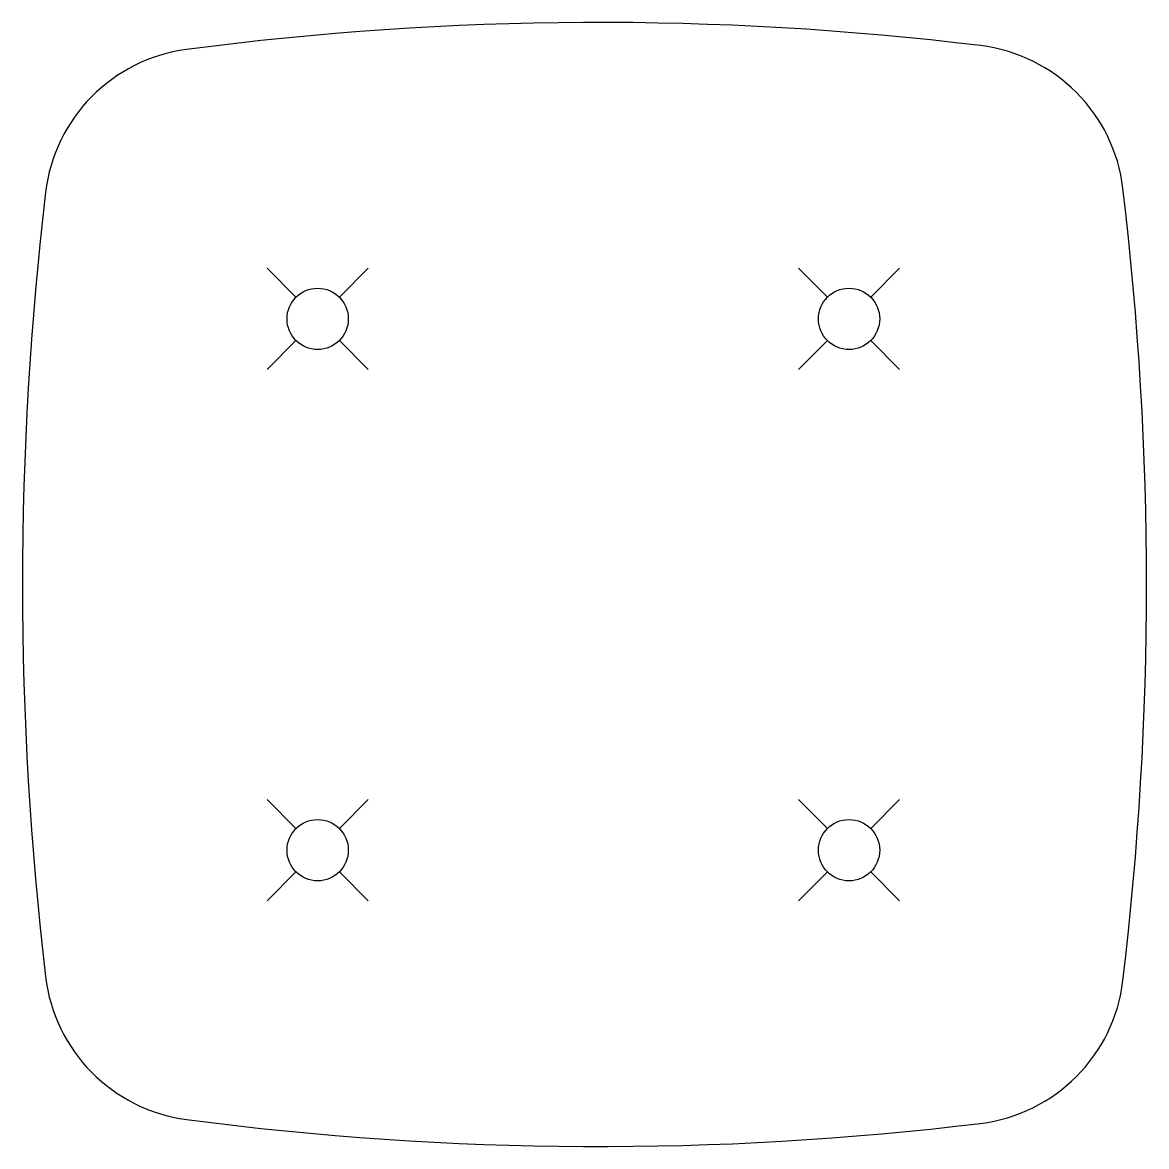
# Model space of a CAD drawing. Header units: millimetres. Extents: x -835.762 to -835.212, y 2696.787 to 2697.337.
import ezdxf

# ---------------------------------------------------------------- set-up
doc = ezdxf.new("R2010")
doc.units = ezdxf.units.MM
doc.header["$LTSCALE"] = 10
doc.layers.add('Móveis_sofás', color=2, linetype='Continuous')

msp = doc.modelspace()

# ---------------------------------------------------------------- linework, layer by layer
at = {"layer": 'Móveis_sofás', "color": 1}
for p, q in [((-835.6278, 2697.20293), (-835.64194, 2697.21707)), ((-835.60659, 2697.20293), (-835.59244, 2697.21707)), ((-835.3678, 2697.20293), (-835.38194, 2697.21707)), ((-835.34659, 2697.20293), (-835.33244, 2697.21707)), ((-835.6278, 2697.18172), (-835.64194, 2697.16758)), ((-835.60659, 2697.18172), (-835.59244, 2697.16758)), ((-835.3678, 2697.18172), (-835.38194, 2697.16758)), ((-835.34659, 2697.18172), (-835.33244, 2697.16758)), ((-835.6278, 2696.94293), (-835.64194, 2696.95707)), ((-835.60659, 2696.94293), (-835.59244, 2696.95707)), ((-835.3678, 2696.94293), (-835.38194, 2696.95707)), ((-835.34659, 2696.94293), (-835.33244, 2696.95707)), ((-835.6278, 2696.92172), (-835.64194, 2696.90758)), ((-835.60659, 2696.92172), (-835.59244, 2696.90758)), ((-835.3678, 2696.92172), (-835.38194, 2696.90758)), ((-835.34659, 2696.92172), (-835.33244, 2696.90758))]:
    msp.add_line(p, q, dxfattribs=at)
at = {"layer": 'Móveis_sofás'}
msp.add_lwpolyline([(-835.68134, 2696.80055, 0.06311), (-835.29292, 2696.79862, 0.345593), (-835.22315, 2696.86855, 0.059444), (-835.22315, 2697.25609, 0.345593), (-835.29292, 2697.32603, 0.06311), (-835.68134, 2697.3241, 0.343141), (-835.75034, 2697.25417, 0.058848), (-835.75034, 2696.87048, 0.343141)], format="xyb", close=True, dxfattribs=at)
at = {"layer": 'Móveis_sofás', "color": 1}
for centre in [(-835.61719, 2697.19232), (-835.35719, 2697.19232), (-835.61719, 2696.93232), (-835.35719, 2696.93232)]:
    msp.add_circle(centre, 0.015, dxfattribs=at)

doc.saveas('drawing.dxf')
